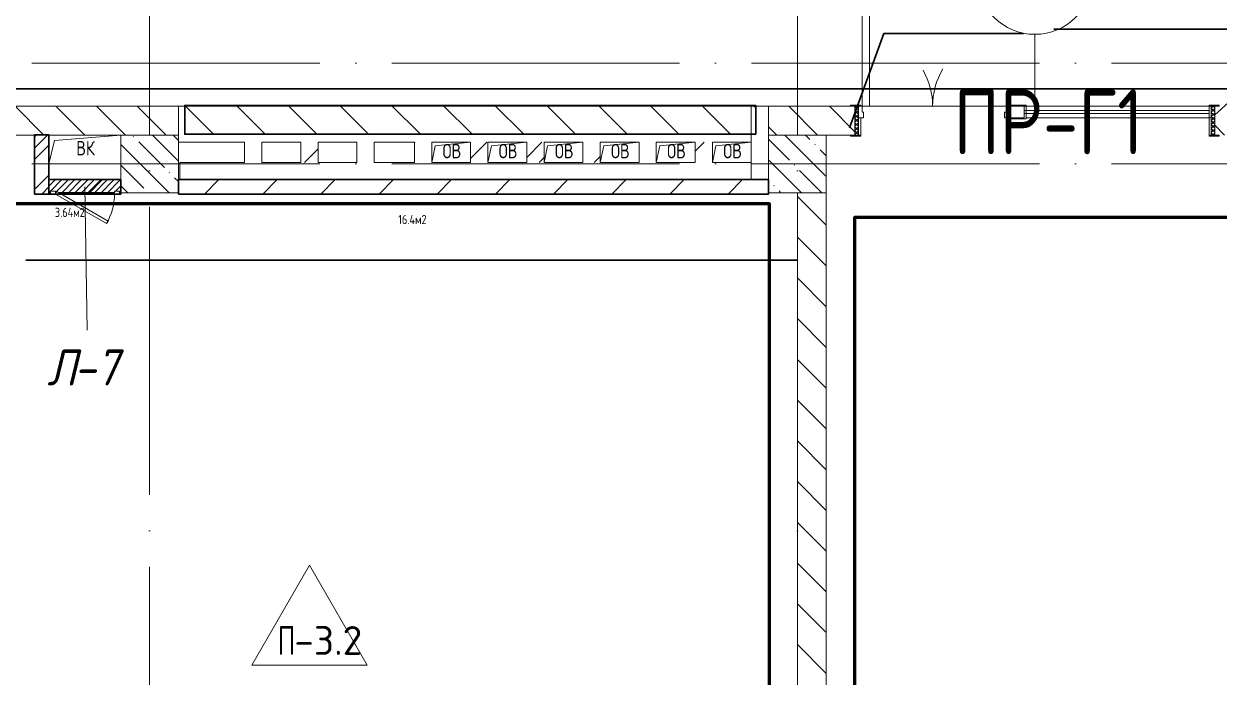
# Model space of a CAD drawing. Header units: millimetres. Extents: x -592259 to 288321, y -552984 to 293768.
# Drawn here: x 18188 to 26492, y -211829 to -207294 of the extents above; entities that cross this region are included whole.
import ezdxf

# ---------------------------------------------------------------- set-up
doc = ezdxf.new("R2010")
doc.units = ezdxf.units.MM
doc.linetypes.add('ADSK_Линия сетки', pattern=[2500, 2000, -250, 0, -250])
for name, color, linetype, lineweight in [('0) блоки', 6, 'Continuous', 30), ('0.3) ПГП 6 вып', 4, 'Continuous', 30), ('2)Фарх готовы', 3, 'Continuous', 30), ('2)Фархверки', 40, 'Continuous', 30), ('3) Перемычки готовы', 3, 'Continuous', 30), ('4) Штукатурка', 6, 'Continuous', 30), ('4.6) Швы', 6, 'Continuous', 30), ('4.7) Штук. 6 вып.', 6, 'Continuous', 30), ('6.1) Шпаклевка 5 вып.', 160, 'Continuous', 60), ('A-DETL-GENF-OTLN', 250, 'Continuous', 5), ('A-DOOR-____-IDEN', 250, 'Continuous', 9), ('A-DOOR-____-MCUT', 250, 'Continuous', 5), ('A-DOOR-____-OTLN', 250, 'Continuous', 5), ('A-DOOR-FRAM-MCUT', 250, 'Continuous', 5), ('A-DOOR-FRAM-OTLN', 250, 'Continuous', 5), ('A-DOOR-GLAZ-MCUT', 250, 'Continuous', 5), ('A-FLOR-____-IDEN', 250, 'Continuous', 9), ('A-FLOR-____-OTLN', 250, 'Continuous', 9), ('A-GENM-____-MCUT', 250, 'Continuous', 25), ('A-GENM-____-OTLN', 250, 'Continuous', 9), ('A-GLAZ-____-OTLN', 250, 'Continuous', 5), ('A-WALL-____-MCUT', 250, 'Continuous', 13), ('A-WALL-____-PATT', 250, 'Continuous', 13), ('S-COLS-____-MCUT', 250, 'Continuous', 25), ('S-COLS-____-OTLN', 250, 'Continuous', 9), ('S-GRID-____-OTLN', 250, 'Continuous', 9)]:
    doc.layers.add(name, color=color, linetype=linetype, lineweight=lineweight)
doc.styles.add('ISOCPEUR', font='isocpeur.ttf', dxfattribs={"width": 0.8, "height": 100})
doc.styles.add('ISOCPEUR_2', font='isocpeur.ttf', dxfattribs={"height": 160})
doc.styles.add('ISOCPEUR_I', font='isocpeui.ttf', dxfattribs={"width": 0.9, "height": 12.5})
doc.styles.add('ISOCPEUR_I_1', font='ГОСТ тип А.ttf', dxfattribs={"height": 2500})
doc.styles.add('А3', font='ГОСТ тип А.ttf')
pattern_1 = [(135, (-3188.22, -259241.39), (-141.42136, -141.42136), [])]
pattern_2 = [(45, (-3188.22, -259241.4), (-251.4472, 251.4472), []), (45, (-3188.22, -258860.4), (-251.4472, 251.4472), [])]
pattern_3 = [(45, (125, 0), (-22.6274, 22.6274), [])]

# ---------------------------------------------------------------- blocks, each defined once
blk = doc.blocks.new('Дверь_СКБ_2Ст_Фрамуга2 - Н_ВВ-3_2500x2600h_Учебные помещения_Фрамуга слева-42054644-АР1_Маркировочный план 3 этажа')
at = {"layer": 'A-DOOR-____-OTLN'}
h = blk.add_hatch(dxfattribs=at)
h.set_pattern_fill('FP_12', color=256, style=0, pattern_type=2)
h.set_pattern_definition([(135, (1051.41, 164.685), (-14.1421, -14.1421), []), (225, (1051.41, 164.685), (14.1421, -14.1421), [])])
h.paths.add_polyline_path([(1237.5, -100), (1262.5, -100), (1262.5, 100), (1237.5, 100), (1237.5, 98)])
at = {"layer": 'A-DOOR-FRAM-OTLN'}
h = blk.add_hatch(dxfattribs=at)
h.set_pattern_fill('FP_13', color=256, style=0, pattern_type=2)
h.set_pattern_definition([(45, (-1071.384, 164.685), (-14.1421, 14.1421), []), (135, (-1071.384, 164.685), (-14.1421, -14.1421), [])])
h.paths.add_polyline_path([(-1212.5, -100), (-1212.5, 100), (-1237.5, 100), (-1237.5, -100)])
at = {"layer": 'A-DOOR-____-MCUT'}
for p, q in [((-1187.5, 1100), (-1187.5, 100)), ((-1137.5, 1100), (-1187.5, 1100)), ((-1137.5, 100), (-1137.5, 1100)), ((-1187.5, 100), (-1137.5, 100))]:
    blk.add_line(p, q, dxfattribs=at)
at = {"layer": 'A-DOOR-____-OTLN'}
for centre, radius, start, end in [((-1197.5, 100), 500, 360, 30), ((-177.5, 100), 520, 150, 180)]:
    blk.add_arc(centre, radius, start, end, dxfattribs=at)
at = {"layer": 'A-DOOR-FRAM-MCUT'}
for p, q in [((-1197.5, 108), (-1267.5, 108)), ((-1267.5, 108), (-1267.5, 100)), ((-1267.5, 100), (-1197.5, 100)), ((-1212.5, 100), (-1237.5, 100)), ((-1237.5, 100), (-1237.5, -100)), ((-1187.5, 100), (-1212.5, 100)), ((-1212.5, 100), (-1212.5, 20)), ((-1212.5, -100), (-1212.5, 100)), ((-1197.5, 100), (-1197.5, 108)), ((-1187.5, 60), (-1187.5, 100)), ((-187.5, 100), (-187.5, 60)), ((-162.5, 100), (-187.5, 100)), ((-177.5, 108), (-177.5, 100)), ((-107.5, 108), (-177.5, 108)), ((-177.5, 100), (-177.5, 20)), ((-62.5, 100), (-162.5, 100)), ((-162.5, 20), (-162.5, 100)), ((-162.5, 20), (-162.5, 100)), ((-117.5, 108), (-117.5, 100)), ((-47.5, 108), (-117.5, 108)), ((-107.5, 100), (-107.5, 108)), ((-62.5, 100), (-62.5, 20)), ((-47.5, 100), (-47.5, 108)), ((-47.5, 100), (-47.5, 20)), ((-47.5, 100), (1237.5, 100)), ((1292.5, 108), (1222.5, 108)), ((1222.5, 108), (1222.5, 100)), ((1222.5, 100), (1222.5, 20)), ((1222.5, 100), (1292.5, 100)), ((1237.5, 100), (1237.5, 20)), ((1262.5, 100), (1237.5, 100)), ((1237.5, 100), (1237.5, -100)), ((1262.5, -100), (1262.5, 100)), ((1292.5, 100), (1292.5, 108)), ((-1212.5, 20), (-1177.5, 20)), ((-1197.5, 20), (-1212.5, 20)), ((-1212.5, 20), (-1212.5, -100)), ((-1197.5, -100), (-1197.5, 20)), ((-1177.5, 60), (-1187.5, 60)), ((-1177.5, 20), (-1177.5, 60)), ((-187.5, 60), (-197.5, 60)), ((-197.5, 60), (-197.5, 20)), ((-197.5, 20), (-162.5, 20)), ((-177.5, 12), (-177.5, 20)), ((-107.5, 12), (-177.5, 12)), ((-62.5, 20), (-162.5, 20)), ((-117.5, 20), (-117.5, 12)), ((-117.5, 12), (-47.5, 12)), ((-107.5, 20), (-107.5, 12)), ((-47.5, 12), (-47.5, 20)), ((1237.5, 20), (-47.5, 20)), ((1237.5, 20), (1222.5, 20)), ((1222.5, 20), (1222.5, -100)), ((1237.5, -100), (1237.5, 20)), ((-1197.5, -100), (-1267.5, -100)), ((-1267.5, -100), (-1267.5, -108)), ((-1267.5, -108), (-1197.5, -108)), ((-1237.5, -100), (-1212.5, -100)), ((-1212.5, -100), (-1197.5, -100)), ((-1197.5, -108), (-1197.5, -100)), ((1222.5, -100), (1237.5, -100)), ((1292.5, -100), (1222.5, -100)), ((1222.5, -100), (1222.5, -108)), ((1222.5, -108), (1292.5, -108)), ((1237.5, -100), (1262.5, -100)), ((1292.5, -108), (1292.5, -100))]:
    blk.add_line(p, q, dxfattribs=at)
at = {"layer": 'A-DOOR-GLAZ-MCUT'}
for p, q in [((1222.5, 70), (-62.5, 70)), ((1222.5, 50), (-62.5, 50))]:
    blk.add_line(p, q, dxfattribs=at)
blk = doc.blocks.new('_Wn_-As_OpeningMEP_floor__Rectangular - _Wn_-As_OpeningMEP_floor__Rectangular-32466859-АР1_Маркировочный план 3 этажа')
at = {"layer": 'A-DETL-GENF-OTLN', "lineweight": 5}
for p, q in [((-135, -20), (-110.5, 95.5)), ((-110.5, 95.5), (135, 120))]:
    blk.add_line(p, q, dxfattribs=at)
blk = doc.blocks.new('BSC_Колонна _Прямоугольная - 400x400-V53-АР1_Маркировочный план 3 этажа')
at = {"layer": 'S-COLS-____-OTLN', "lineweight": 5}
h = blk.add_hatch(dxfattribs=at)
h.set_pattern_fill('FP_27', color=256, style=0, pattern_type=2)
h.set_pattern_definition([(135, (-22249.98, -50975), (-142.5619, -142.5619), []), (135, (-22107.42, -50975), (-142.5619, -142.5619), [252.016, -50.403, 3.353, -47.05])])
h.paths.add_polyline_path([(200, -200), (200, 200), (-200, 199.6), (-199.4, -200), (-180.9, -200)])
at = {"layer": 'S-COLS-____-MCUT', "lineweight": 5}
for p, q in [((200, 200), (-200, 200)), ((-200, 200), (-200, -109)), ((200, -200), (200, 200)), ((-200, -109), (-200, -199)), ((-199.4, -200), (200, -200))]:
    blk.add_line(p, q, dxfattribs=at)
blk = doc.blocks.new('_Wn_-As_OpeningMEP_floor__Rectangular - _Wn_-As_OpeningMEP_floor__Rectangular-V52-АР1_Маркировочный план 3 этажа')
at = {"layer": 'A-DETL-GENF-OTLN', "lineweight": 5}
for p, q in [((-250, -50), (-212.2, 112.2)), ((-212.2, 112.2), (250, 150))]:
    blk.add_line(p, q, dxfattribs=at)
blk = doc.blocks.new('АР_Люк - ЛРС_ВК_500х400_наружный_NCS S 1000-N-V82-АР1_Маркировочный план 3 этажа')
at = {"layer": 'A-DOOR-____-OTLN'}
h = blk.add_hatch(dxfattribs=at)
h.set_pattern_fill('FP_54', color=256, style=0, pattern_type=2)
h.set_pattern_definition(pattern_3)
h.paths.add_polyline_path([(-115, 50), (-125, 50), (-124.4, -50), (375, -50), (375, 50), (365, 50), (365, 30), (330, 30), (330, 50), (320, 32.7), (290, 50), (-80, 50), (-80, 30), (-115, 30), (-115, 43)])
h.paths.add_polyline_path([(347.9, 44.6), (340, 43), (348.1, 43)])
h = blk.add_hatch(dxfattribs=at)
h.set_pattern_fill('FP_54', color=256, style=0, pattern_type=2)
h.set_pattern_definition(pattern_3)
h.paths.add_polyline_path([(-124.4, 40), (-125, 40), (-124.4, -50)])
at = {"layer": 'A-DETL-GENF-OTLN', "lineweight": 5}
for p, q in [((375, 50), (-125, 50)), ((-125, 50), (-125, -50)), ((375, -50), (375, 50)), ((-125, -50), (375, -50))]:
    blk.add_line(p, q, dxfattribs=at)
at = {"layer": 'A-DOOR-____-MCUT', "lineweight": 5}
for p, q in [((-25.1, 255), (-35.1, 237.7)), ((330, 50), (-25.1, 255)), ((-35.1, 237.7), (320, 32.7)), ((-80, 50), (-115, 50)), ((-115, 50), (-115, 30)), ((-115, 30), (-80, 30)), ((-80, 30), (-80, 50)), ((320, 32.7), (330, 50)), ((365, 50), (330, 50)), ((330, 50), (330, 30)), ((330, 30), (365, 30)), ((365, 30), (365, 50))]:
    blk.add_line(p, q, dxfattribs=at)
blk.add_arc((330, 50), 410, 150, 180, dxfattribs=at)
at = {"layer": 'A-DOOR-____-OTLN'}
blk.add_line((330, 50), (-25.1, 255), dxfattribs=at)
blk = doc.blocks.new('ASML_АР_Отделка Люка - ВО Отделка люков_Грунтовка 0_Шпатлевка 0_Окраска 0_0-42722003-АР1_Маркировочный план 3 этажа')
at = {"layer": 'A-GENM-____-MCUT', "lineweight": 5}
for p, q in [((-240, 3), (-250, 3)), ((-250, 3), (-250, 0)), ((177.1, 3), (-205, 3)), ((205, 3), (201, 3)), ((250, 3), (240, 3)), ((250, 0), (250, 3)), ((-250, 0), (-240, 0)), ((-205, 0), (182.3, 0)), ((199.2, 0), (205, 0)), ((240, 0), (250, 0))]:
    blk.add_line(p, q, dxfattribs=at)
blk = doc.blocks.new('AAR_СКБ_Марка_Перекрытия - Марка пола-17325028-АР1_Маркировочный план 3 этажа')
at = {"layer": 'A-FLOR-____-IDEN'}
for p, q in [((0, 6.932), (-4.002, 0)), ((0, 6.932), (4.002, 0)), ((-4.002, 0), (4.002, 0))]:
    blk.add_line(p, q, dxfattribs=at)
blk = doc.blocks.new('ADSK_Марка_Дверь - Типоразмер_ADSK_Марка-30565456-АР1_Маркировочный план 3 этажа')
at = {"layer": 'A-DOOR-____-IDEN'}
blk.add_circle((0, 0), 4, dxfattribs=at)

msp = doc.modelspace()

# ---------------------------------------------------------------- hatches: boundary and pattern name
at = {"layer": '0) блоки'}
h = msp.add_hatch(dxfattribs=at)
h.set_pattern_fill('ANSI31', color=256, scale=80, angle=90)
h.set_pattern_definition([(135, (19305.32, -207860.36), (-179.605, -179.605), [])])
h.paths.add_polyline_path([(23272.2053, -208060.3585), (19305.3249, -208060.3585), (19305.3249, -207860.3585), (23272.2053, -207860.3585)])
at = {"layer": '0.3) ПГП 6 вып'}
h = msp.add_hatch(dxfattribs=at)
h.set_pattern_fill('ANSI31', color=4, scale=90)
h.paths.add_polyline_path([(18261.7763, -208475.3892), (18361.7763, -208475.3892), (18361.7763, -208065.4722), (18261.7763, -208065.4722)])
h = msp.add_hatch(dxfattribs=at)
h.set_pattern_fill('ANSI31', color=4, scale=90)
h.paths.add_polyline_path([(18361.7763, -208475.3892), (18861.7983, -208475.3892), (18861.7983, -208375.3892), (18361.7763, -208375.3892)])
h = msp.add_hatch(dxfattribs=at)
h.set_pattern_fill('ANSI31', color=4, scale=90)
h.paths.add_polyline_path([(19261.7544, -208475.3886), (23361.7544, -208475.3886), (23361.7544, -208375.3886), (19261.7544, -208375.3886)])
at = {"layer": 'A-WALL-____-PATT', "lineweight": 15, "true_color": 0x000000}
h = msp.add_hatch(dxfattribs=at)
h.set_pattern_fill('FP_1', color=18, style=0, pattern_type=2)
h.set_pattern_definition(pattern_1)
h.paths.add_polyline_path([(18451.5723, -208066.3892), (19261.7544, -208066.3886), (19261.7544, -207866.3892), (17361.7763, -207866.3892), (17361.7763, -208066.3892), (18361.7763, -208066.3892)])
h.paths.add_polyline_path([(10261.7544, -208066.3892), (11561.7983, -208066.3892), (11561.7983, -207866.3892), (9861.7544, -207866.3892), (9861.7544, -208066.3886), (10241.6935, -208066.3886)])
h.paths.add_polyline_path([(14861.7763, -208066.3892), (14861.7763, -207866.3892), (14061.7983, -207866.3892), (14061.7983, -208066.3892), (14831.7763, -208066.3892)])
h = msp.add_hatch(dxfattribs=at)
h.set_pattern_fill('FP_1', color=18, style=0, pattern_type=2)
h.set_pattern_definition(pattern_1)
h.paths.add_polyline_path([(26822.3738, -208066.3892), (28261.7544, -208066.3886), (28261.7544, -207866.3892), (26461.7763, -207866.3892), (26461.7763, -208066.3892), (26678.194, -208066.3892)])
h.paths.add_polyline_path([(23761.7763, -208066.3892), (23961.7763, -208066.3892), (23961.7763, -207866.3892), (23361.7763, -207866.3892), (23361.7781, -208066.3886), (23761.7544, -208066.3886)])
h = msp.add_hatch(dxfattribs=at)
h.set_pattern_fill('FP_9', color=18, style=0, pattern_type=2)
h.set_pattern_definition([(45, (-3188.22, -259241.4), (-224.5064, 224.5064), []), (45, (-3108.85, -259241.4), (0, 449.0128), []), (45, (-3267.6, -259241.4), (0, 449.0128), [])])
h.paths.add_polyline_path([(18361.7763, -208475.3892), (18361.7763, -208066.3892), (18261.7763, -208066.3892), (18262.5423, -208475.3892), (18315.7639, -208475.3892)])
h = msp.add_hatch(dxfattribs=at)
h.set_pattern_fill('FP_2', color=18, style=0, pattern_type=2)
h.set_pattern_definition(pattern_2)
h.paths.add_polyline_path([(20231.7763, -208256.3886), (20231.7763, -208116.3886), (20111.7763, -208116.3886), (20111.7763, -208256.3886), (20199.8105, -208256.3886)])
h = msp.add_hatch(dxfattribs=at)
h.set_pattern_fill('FP_2', color=18, style=0, pattern_type=2)
h.set_pattern_definition(pattern_2)
h.paths.add_polyline_path([(20986.8936, -208256.3886), (21021.8153, -208256.3886), (21021.7983, -208116.3886), (20901.8153, -208116.3886), (20901.8153, -208256.3886)])
h = msp.add_hatch(dxfattribs=at)
h.set_pattern_fill('FP_2', color=18, style=0, pattern_type=2)
h.set_pattern_definition(pattern_2)
h.paths.add_polyline_path([(21391.771, -208256.3886), (21411.7983, -208256.3886), (21411.7983, -208116.3886), (21291.7983, -208116.3886), (21291.7984, -208256.3886)])
h = msp.add_hatch(dxfattribs=at)
h.set_pattern_fill('FP_2', color=18, style=0, pattern_type=2)
h.set_pattern_definition(pattern_2)
h.paths.add_polyline_path([(21681.7983, -208256.3886), (21801.7983, -208256.3886), (21801.7983, -208116.3886), (21681.7983, -208116.3886), (21681.7983, -208246.3884)])
h = msp.add_hatch(dxfattribs=at)
h.set_pattern_fill('FP_2', color=18, style=0, pattern_type=2)
h.set_pattern_definition(pattern_2)
h.paths.add_polyline_path([(22076.9481, -208256.3886), (22191.7981, -208256.3886), (22191.7983, -208116.3886), (22071.7983, -208116.3886), (22071.7983, -208256.3886)])
h = msp.add_hatch(dxfattribs=at)
h.set_pattern_fill('FP_2', color=18, style=0, pattern_type=2)
h.set_pattern_definition(pattern_2)
h.paths.add_polyline_path([(22971.7983, -208256.3886), (22971.7983, -208116.3886), (22851.7983, -208116.3886), (22851.7983, -208256.3886), (22944.5231, -208256.3886)])
h = msp.add_hatch(dxfattribs=at)
h.set_pattern_fill('FP_1', color=18, style=0, pattern_type=2)
h.set_pattern_definition(pattern_1)
h.paths.add_polyline_path([(23761.7763, -215516.3886), (23761.7763, -208466.3886), (23561.7763, -208466.3886), (23561.7763, -215516.3886)])
at = {"layer": 'S-COLS-____-OTLN', "lineweight": 5, "true_color": 0x000000}
h = msp.add_hatch(dxfattribs=at)
h.set_pattern_fill('FP_24', color=18, style=0, pattern_type=2)
h.set_pattern_definition([(135, (-3188.22, -259241.39), (-142.5612, -142.5612), []), (135, (-3045.66, -259241.39), (-142.5612, -142.5612), [252.016, -50.403, 3.353, -47.05])])
h.paths.add_polyline_path([(23361.7544, -208466.3886), (23761.7544, -208466.3886), (23761.7541, -208066.3892), (23361.7544, -208066.3886), (23361.7544, -208376.3886)])

# ---------------------------------------------------------------- linework, layer by layer
at = {"layer": '0) блоки'}
msp.add_lwpolyline([(23272.2053, -208060.3585), (19305.3249, -208060.3585), (19305.3249, -207860.3585), (23272.2053, -207860.3585)], close=True, dxfattribs=at)
at = {"layer": '0.3) ПГП 6 вып'}
for points in [[(18261.7763, -208475.3892), (18361.7763, -208475.3892), (18361.7763, -208065.4722), (18261.7763, -208065.4722)], [(18361.7763, -208475.3892), (18861.7983, -208475.3892), (18861.7983, -208375.3892), (18361.7763, -208375.3892)], [(19261.7544, -208475.3886), (23361.7544, -208475.3886), (23361.7544, -208375.3886), (19261.7544, -208375.3886)]]:
    msp.add_lwpolyline(points, close=True, dxfattribs=at)
at = {"layer": '2)Фарх готовы'}
for points in [[(26462.5858, -207926.3706), (27121.7698, -207329.9382), (25342.8207, -207329.9382)], [(23924.408, -208014.7908), (24162.781, -207360.7819), (24433.2426, -207360.7819), (25133.2426, -207360.7819)]]:
    msp.add_lwpolyline(points, dxfattribs=at)
at = {"layer": '4) Штукатурка'}
msp.add_line((29058.6779, -207745.3052), (-2915.9711, -207745.3052), dxfattribs=at)
at = {"layer": '4.6) Швы'}
for points in [[(23181.1418, -207745.3052), (24424.9463, -207745.3052)], [(24061.7763, -207745.3052), (25305.5808, -207745.3052)]]:
    msp.add_lwpolyline(points, dxfattribs=at)
at = {"layer": '4.7) Штук. 6 вып.'}
msp.add_lwpolyline([(18200.404, -208933.6603), (23561.7763, -208933.6603)], dxfattribs=at)
at = {"layer": '6.1) Шпаклевка 5 вып.'}
for points in [[(14681.3062, -215582.4895), (23367.2025, -215582.4895), (23367.2025, -208542.4895), (14681.3062, -208542.4895)], [(23959.1466, -215604.9895), (32591.0548, -215604.9895), (32591.0548, -208639.2829), (23959.1466, -208639.2829)]]:
    msp.add_lwpolyline(points, close=True, dxfattribs=at)
at = {"layer": 'A-DOOR-____-IDEN', "color": 18, "true_color": 0x000000}
for p, q in [((25211.7763, -207966.3892), (25211.7763, -207366.3892)), ((18612.3532, -208425.3892), (18626.7765, -209420.8657))]:
    msp.add_line(p, q, dxfattribs=at)
at = {"layer": 'A-FLOR-____-OTLN', "color": 18, "lineweight": 5, "true_color": 0x000000}
for p, q in [((23241.7763, -207866.3892), (23361.7763, -207866.3892)), ((25011.7763, -207866.3892), (24061.7763, -207866.3892)), ((24061.7763, -207866.3892), (25011.7763, -207866.3892)), ((26421.7763, -207866.3892), (25036.7763, -207866.3892)), ((25036.7763, -207866.3892), (26421.7763, -207866.3892)), ((23241.7983, -208116.3886), (23241.7983, -208256.3886)), ((18861.7544, -208266.3892), (18361.7763, -208266.3892)), ((19271.7544, -208376.3886), (19261.7544, -208376.3886)), ((23361.7544, -208376.3886), (23241.7763, -208376.3886))]:
    msp.add_line(p, q, dxfattribs=at)
at = {"layer": 'A-WALL-____-MCUT', "color": 18, "lineweight": 15, "true_color": 0x000000}
for p, q in [((19261.7544, -207866.3892), (17391.7763, -207866.3892)), ((23241.7763, -207866.3886), (19261.7544, -207866.3886)), ((19261.7544, -207866.3886), (19261.7544, -208066.3886)), ((23241.7763, -208116.3886), (23241.7763, -207866.3886)), ((23931.7763, -207866.3892), (23361.7763, -207866.3892)), ((23361.7763, -207866.3892), (23361.7763, -208066.3892)), ((17391.7763, -208066.3892), (18861.7544, -208066.3892)), ((18261.7763, -208066.3892), (18261.7763, -208475.3892)), ((18361.7763, -208375.3892), (18361.7763, -208066.3892)), ((23361.7763, -208066.3892), (23931.7763, -208066.3892)), ((19261.7544, -208116.3886), (19721.7763, -208116.3886)), ((19721.7763, -208116.3886), (19721.7763, -208256.3886)), ((19841.7763, -208116.3886), (20111.7763, -208116.3886)), ((19841.7763, -208256.3886), (19841.7763, -208116.3886)), ((20111.7763, -208116.3886), (20111.7763, -208256.3886)), ((20231.7763, -208116.3886), (20501.7763, -208116.3886)), ((20231.7763, -208256.3886), (20231.7763, -208116.3886)), ((20501.7763, -208116.3886), (20501.7763, -208256.3886)), ((20621.7763, -208116.3886), (20901.8153, -208116.3886)), ((20621.7763, -208256.3886), (20621.7763, -208116.3886)), ((20901.8153, -208116.3886), (20901.8153, -208256.3886)), ((21021.8153, -208256.3886), (21021.8153, -208116.3886)), ((21021.8153, -208116.3886), (21291.7983, -208116.3886)), ((21291.7983, -208116.3886), (21291.7983, -208256.3886)), ((21411.7983, -208256.3886), (21411.7983, -208116.3886)), ((21411.7983, -208116.3886), (21681.7983, -208116.3886)), ((21681.7983, -208116.3886), (21681.7983, -208256.3886)), ((21801.7983, -208256.3886), (21801.7983, -208116.3886)), ((21801.7983, -208116.3886), (22071.7983, -208116.3886)), ((22071.7983, -208116.3886), (22071.7983, -208256.3886)), ((22191.7983, -208256.3886), (22191.7983, -208116.3886)), ((22191.7983, -208116.3886), (22461.7983, -208116.3886)), ((22461.7983, -208116.3886), (22461.7983, -208256.3886)), ((22581.7983, -208256.3886), (22581.7983, -208116.3886)), ((22581.7983, -208116.3886), (22851.7983, -208116.3886)), ((22851.7983, -208116.3886), (22851.7983, -208256.3886)), ((22971.7983, -208256.3886), (22971.7983, -208116.3886)), ((22971.7983, -208116.3886), (23241.7763, -208116.3886)), ((19721.7763, -208256.3886), (19271.7544, -208256.3886)), ((19271.7544, -208256.3886), (19271.7544, -208376.3886)), ((20111.7763, -208256.3886), (19841.7763, -208256.3886)), ((20501.7763, -208256.3886), (20231.7763, -208256.3886)), ((20901.8153, -208256.3886), (20621.7763, -208256.3886)), ((21291.7983, -208256.3886), (21021.8153, -208256.3886)), ((21681.7983, -208256.3886), (21411.7983, -208256.3886)), ((22071.7983, -208256.3886), (21801.7983, -208256.3886)), ((22461.7983, -208256.3886), (22191.7983, -208256.3886)), ((22851.7983, -208256.3886), (22581.7983, -208256.3886)), ((23241.7763, -208256.3886), (22971.7983, -208256.3886)), ((23241.7763, -208376.3886), (23241.7763, -208256.3886)), ((18861.7544, -208375.3892), (18361.7763, -208375.3892)), ((19271.7544, -208376.3886), (23241.7763, -208376.3886)), ((18261.7763, -208475.3892), (18372.3532, -208475.3892)), ((18447.3532, -208475.3892), (18817.3532, -208475.3892)), ((18852.3532, -208475.3892), (18861.7763, -208475.3892)), ((18861.7763, -208475.3892), (18861.7763, -208468.3892)), ((23561.7763, -208466.3886), (23561.7763, -215516.3886)), ((23761.7763, -208466.3886), (23561.7763, -208466.3886)), ((23761.7763, -215516.3886), (23761.7763, -208466.3886))]:
    msp.add_line(p, q, dxfattribs=at)
at = {"layer": 'S-COLS-____-MCUT', "color": 18, "lineweight": 5, "true_color": 0x000000}
for p, q in [((23761.7544, -208066.3886), (23361.7544, -208066.3886)), ((23361.7544, -208066.3886), (23361.7544, -208466.3886)), ((23761.7544, -208466.3886), (23761.7544, -208066.3886)), ((23361.7544, -208466.3886), (23561.7763, -208466.3886))]:
    msp.add_line(p, q, dxfattribs=at)
at = {"layer": 'S-COLS-____-OTLN', "color": 18, "lineweight": 5, "true_color": 0x000000}
msp.add_line((23561.7763, -208466.3886), (23761.7544, -208466.3886), dxfattribs=at)
at = {"layer": 'S-GRID-____-OTLN', "color": 18, "linetype": 'ADSK_Линия сетки', "true_color": 0x000000}
for p, q in [((19061.7763, -220563.733), (19061.7763, -199653.1503)), ((23561.7763, -220563.733), (23561.7763, -199653.1503)), ((-6757.7749, -207566.3886), (70471.963, -207566.3886)), ((-6757.7749, -208266.3886), (70471.963, -208266.3886))]:
    msp.add_line(p, q, dxfattribs=at)

# ---------------------------------------------------------------- block references
at = {"layer": 'A-DOOR-____-IDEN', "color": 18, "true_color": 0x000000, "xscale": 99.99999999999993, "yscale": 99.99999999999993, "zscale": 99.99999999999993}
msp.add_blockref('ADSK_Марка_Дверь - Типоразмер_ADSK_Марка-30565456-АР1_Маркировочный план 3 этажа', (25211.7763, -206966.3892), dxfattribs=at)
at = {"layer": 'A-DOOR-____-OTLN', "color": 18, "true_color": 0x000000}
msp.add_blockref('Дверь_СКБ_2Ст_Фрамуга2 - Н_ВВ-3_2500x2600h_Учебные помещения_Фрамуга слева-42054644-АР1_Маркировочный план 3 этажа', (25199.2763, -207966.3892), dxfattribs=at)
at = {"layer": 'A-DOOR-____-OTLN', "color": 18, "true_color": 0x000000, "rotation": 180}
msp.add_blockref('АР_Люк - ЛРС_ВК_500х400_наружный_NCS S 1000-N-V82-АР1_Маркировочный план 3 этажа', (18737.3532, -208425.3892), dxfattribs=at)
at = {"layer": 'A-FLOR-____-IDEN', "color": 18, "true_color": 0x000000, "xscale": 99.99999999999993, "yscale": 99.99999999999993, "zscale": 99.99999999999993}
msp.add_blockref('AAR_СКБ_Марка_Перекрытия - Марка пола-17325028-АР1_Маркировочный план 3 этажа', (20171.868, -211746.6321), dxfattribs=at)
at = {"layer": 'A-GENM-____-OTLN', "color": 18, "lineweight": 5, "true_color": 0x000000, "rotation": 180}
msp.add_blockref('ASML_АР_Отделка Люка - ВО Отделка люков_Грунтовка 0_Шпатлевка 0_Окраска 0_0-42722003-АР1_Маркировочный план 3 этажа', (18612.3532, -208465.3892), dxfattribs=at)
at = {"layer": 'A-GLAZ-____-OTLN', "color": 18, "true_color": 0x000000}
for name, p in [('_Wn_-As_OpeningMEP_floor__Rectangular - _Wn_-As_OpeningMEP_floor__Rectangular-V52-АР1_Маркировочный план 3 этажа', (18611.7763, -208216.3892)), ('_Wn_-As_OpeningMEP_floor__Rectangular - _Wn_-As_OpeningMEP_floor__Rectangular-32466859-АР1_Маркировочный план 3 этажа', (21156.7983, -208236.3889)), ('_Wn_-As_OpeningMEP_floor__Rectangular - _Wn_-As_OpeningMEP_floor__Rectangular-32466859-АР1_Маркировочный план 3 этажа', (21546.7983, -208236.3889)), ('_Wn_-As_OpeningMEP_floor__Rectangular - _Wn_-As_OpeningMEP_floor__Rectangular-32466859-АР1_Маркировочный план 3 этажа', (21936.7983, -208236.3889)), ('_Wn_-As_OpeningMEP_floor__Rectangular - _Wn_-As_OpeningMEP_floor__Rectangular-32466859-АР1_Маркировочный план 3 этажа', (22326.7983, -208236.3889)), ('_Wn_-As_OpeningMEP_floor__Rectangular - _Wn_-As_OpeningMEP_floor__Rectangular-32466859-АР1_Маркировочный план 3 этажа', (22716.7983, -208236.3889)), ('_Wn_-As_OpeningMEP_floor__Rectangular - _Wn_-As_OpeningMEP_floor__Rectangular-32466859-АР1_Маркировочный план 3 этажа', (23106.7983, -208236.3889))]:
    msp.add_blockref(name, p, dxfattribs=at)
at = {"layer": 'S-COLS-____-OTLN', "color": 18, "lineweight": 5, "true_color": 0x000000}
msp.add_blockref('BSC_Колонна _Прямоугольная - 400x400-V53-АР1_Маркировочный план 3 этажа', (19061.7544, -208266.3886), dxfattribs=at)

# ---------------------------------------------------------------- texts
at = {"layer": '0.3) ПГП 6 вып', "char_height": 63.81659, "attachment_point": 1, "style": 'А3'}
for s, insert in [('3.64м2', (18403.5444, -208570.9963)), ('16.4м2', (20788.8097, -208620.3364))]:
    msp.add_mtext_dynamic_manual_height_columns(s, width=1367.025343, gutter_width=319.083, heights=[0], dxfattribs=dict(at, insert=insert))
at = {"layer": '2)Фархверки', "char_height": 100, "width": 160.3375, "attachment_point": 1, "style": 'ISOCPEUR'}
for s, insert in [('ВК', (18551.7974, -208107.4337)), ('ОВ', (21096.8193, -208127.4334)), ('ОВ', (21486.8193, -208127.4334)), ('ОВ', (21876.8193, -208127.4334)), ('ОВ', (22266.8193, -208127.4334)), ('ОВ', (22656.8193, -208127.4334)), ('ОВ', (23046.8193, -208127.4334))]:
    msp.add_mtext(s, dxfattribs=dict(at, insert=insert))
at = {"layer": '3) Перемычки готовы', "insert": (24647.7051, -207749.1837), "char_height": 450, "width": 333.502, "attachment_point": 1, "style": 'ISOCPEUR_I_1'}
msp.add_mtext('ПР-Г1', dxfattribs=at)
at = {"layer": 'A-DOOR-____-IDEN', "color": 18, "true_color": 0x000000, "char_height": 250, "attachment_point": 1, "style": 'ISOCPEUR_I'}
for s, insert, width in [('\\fISOCPEUR|b0|i1|c204|p34|;\\W.9;Л', (18349.9958, -209554.5115), 223.670812), ('-7', (18534.5426, -209554.5115), 404.0505)]:
    msp.add_mtext(s, dxfattribs=dict(at, insert=insert, width=width))
at = {"layer": 'A-FLOR-____-IDEN', "color": 18, "true_color": 0x000000, "char_height": 200, "attachment_point": 1, "style": 'ISOCPEUR_2'}
for s, insert, width in [('\\fISOCPEUR|b0|i0|c204|p34|;\\W.7;П', (19950.533, -211475.2463), 140.295312), ('-3.2', (20066.2883, -211475.2463), 420.885937)]:
    msp.add_mtext(s, dxfattribs=dict(at, insert=insert, width=width))

doc.saveas('drawing.dxf')
